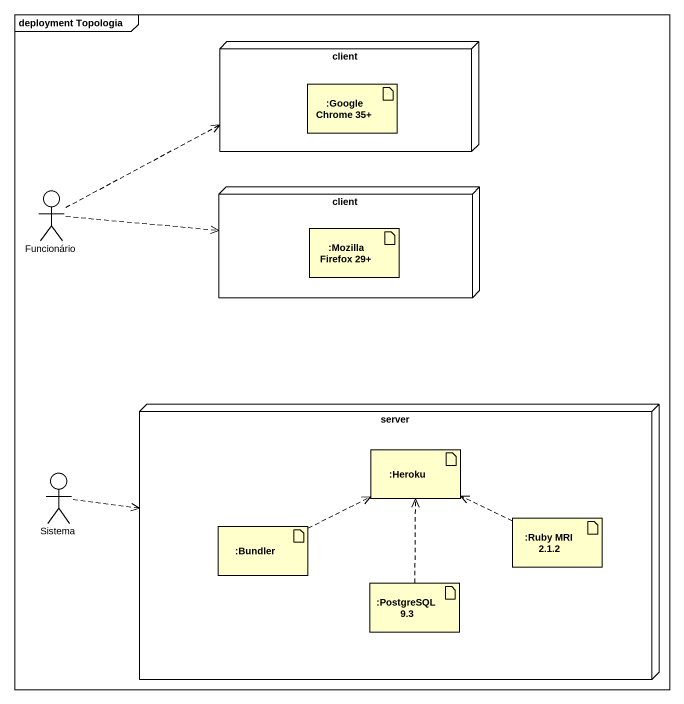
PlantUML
@startuml
mainframe deployment Topologia
node client {
  artifact ":Google Chrome 35+" as Google_Chrome_35
}
actor Funcionário
node "client" as client_2 {
  artifact ":Mozilla Firefox 29+" as Mozilla_Firefox_29
}
node server {
  artifact ":Heroku" as Heroku
  artifact ":Ruby MRI 2.1.2" as Ruby_MRI_2_1_2
  artifact ":Bundler" as Bundler
  artifact ":PostgreSQL 9.3" as PostgreSQL_9_3
}
actor Sistema
Funcionário .right.> client
Funcionário .right.> client_2
Sistema .right.> server
Ruby_MRI_2_1_2 .left.> Heroku
Bundler .right.> Heroku
PostgreSQL_9_3 .up.> Heroku
@enduml
